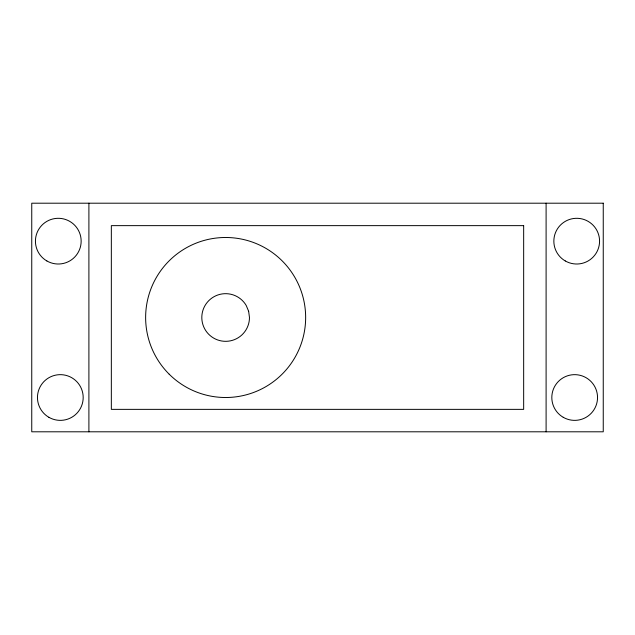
<?xml version="1.0" encoding="UTF-8"?>
<svg xmlns="http://www.w3.org/2000/svg" width="635" height="635" viewBox="0 0 635 635"><rect width="100%" height="100%" fill="white"/><g stroke="black" fill="none" stroke-linecap="round" stroke-linejoin="round"><path stroke-width="0.95" d="M546.1 203.2L546.1 431.8M88.9 203.2L88.9 431.8M603.25 203.2L31.75 203.2L31.75 431.8L603.25 431.8L603.25 203.2M523.661 225.639L111.339 225.639L111.339 409.361L523.661 409.361L523.661 225.639M248.634 311.277L246.245 305.538A23.82 23.82 0 0 0 207.351 302.228A23.82 23.82 0 0 0 217.543 339.908A23.82 23.82 0 0 0 249.468 317.444L248.634 311.277M169.204 374.213A80.01 80.01 0 0 0 302.974 338.018A80.01 80.01 0 0 0 204.748 240.268A80.01 80.01 0 0 0 169.204 374.213M46.863 260.953A22.86 22.86 0 0 0 81.153 241.157A22.86 22.86 0 0 0 46.863 221.361A22.86 22.86 0 0 0 46.863 260.953M48.895 417.306A22.86 22.86 0 0 0 83.185 397.51A22.86 22.86 0 0 0 48.895 377.714A22.86 22.86 0 0 0 48.895 417.306M565.277 260.953A22.86 22.86 0 0 0 599.567 241.157A22.86 22.86 0 0 0 565.277 221.361A22.86 22.86 0 0 0 565.277 260.953M563.245 417.306A22.86 22.86 0 0 0 597.535 397.51A22.86 22.86 0 0 0 563.245 377.714A22.86 22.86 0 0 0 563.245 417.306"/></g></svg>
